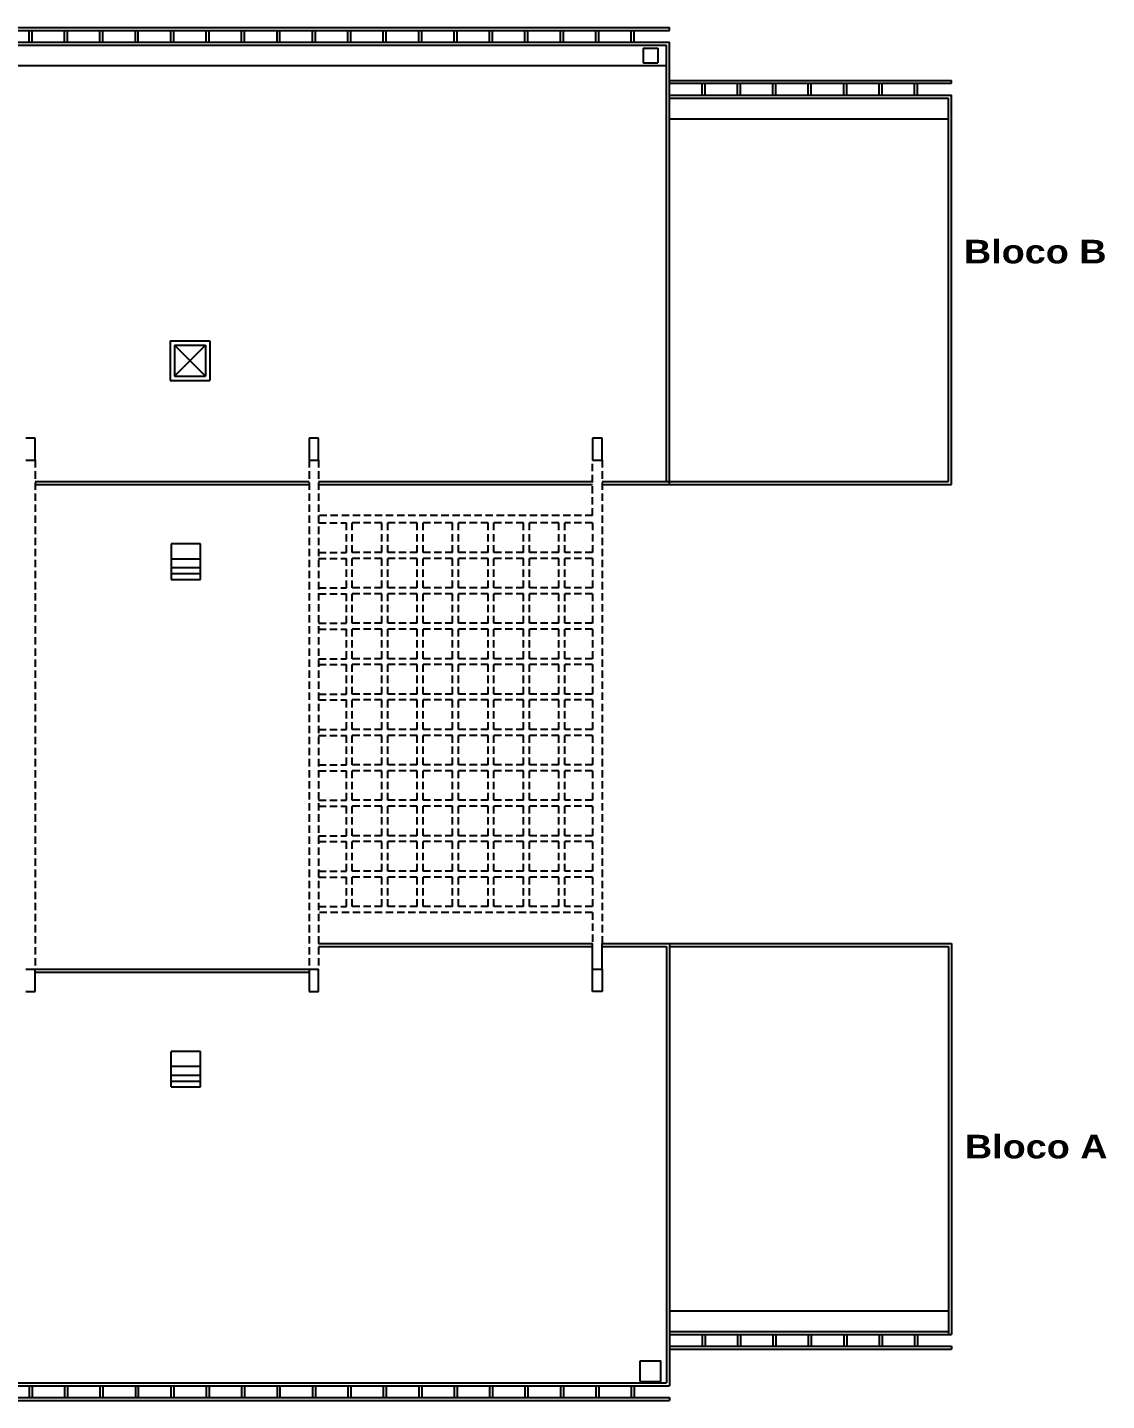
# Model space of a CAD drawing. Header units: millimetres. Extents: x 2076.1 to 2162.9, y 1244.8 to 1292.7.
# Drawn here: x 2126.37 to 2162.93, y 1246.14 to 1292.67 of the extents above; entities that cross this region are included whole.
import ezdxf

# ---------------------------------------------------------------- set-up
doc = ezdxf.new("R2010")
doc.units = ezdxf.units.MM
doc.linetypes.add('HIDDEN', pattern=[0.375, 0.25, -0.125])
for name, color, linetype in [('ESTR', 2, 'Continuous'), ('PISO', 1, 'Continuous'), ('TEXTO-CARIMBO-EDITAVEL', 2, 'Continuous')]:
    doc.layers.add(name, color=color, linetype=linetype)
doc.styles.add('ARIAL', font='')
doc.styles.get('ARIAL').set_extended_font_data('Arial Black')

msp = doc.modelspace()

# ---------------------------------------------------------------- linework, layer by layer
at = {"layer": 'ESTR', "color": 1}
for p, q in [((2126.637, 1278.756), (2126.317, 1278.756)), ((2126.637, 1278.006), (2126.637, 1278.756)), ((2135.917, 1278.756), (2135.917, 1278.006)), ((2136.237, 1278.756), (2135.917, 1278.756)), ((2136.237, 1278.006), (2136.237, 1278.756)), ((2145.517, 1278.756), (2145.517, 1278.006)), ((2145.837, 1278.756), (2145.517, 1278.756)), ((2145.837, 1278.006), (2145.837, 1278.756)), ((2126.317, 1278.006), (2126.637, 1278.006)), ((2135.917, 1278.006), (2136.237, 1278.006)), ((2145.517, 1278.006), (2145.837, 1278.006)), ((2126.317, 1260.756), (2126.637, 1260.756)), ((2126.637, 1260.006), (2126.637, 1260.756)), ((2135.917, 1260.756), (2135.917, 1260.006)), ((2135.917, 1260.756), (2136.237, 1260.756)), ((2136.237, 1260.006), (2136.237, 1260.756)), ((2145.517, 1260.006), (2145.517, 1260.756)), ((2145.517, 1260.756), (2145.837, 1260.756)), ((2145.837, 1260.756), (2145.837, 1260.006)), ((2126.317, 1260.006), (2126.637, 1260.006)), ((2135.917, 1260.006), (2136.237, 1260.006)), ((2145.837, 1260.006), (2145.517, 1260.006))]:
    msp.add_line(p, q, dxfattribs=at)
at = {"layer": 'PISO', "linetype": 'Continuous'}
for p, q in [((2116.877, 1292.673), (2145.677, 1292.673)), ((2116.877, 1292.573), (2145.677, 1292.573)), ((2126.427, 1292.173), (2126.427, 1292.573)), ((2126.527, 1292.173), (2126.527, 1292.573)), ((2127.627, 1292.173), (2127.627, 1292.573)), ((2127.727, 1292.173), (2127.727, 1292.573)), ((2128.827, 1292.173), (2128.827, 1292.573)), ((2128.927, 1292.173), (2128.927, 1292.573)), ((2130.027, 1292.173), (2130.027, 1292.573)), ((2130.127, 1292.173), (2130.127, 1292.573)), ((2131.227, 1292.173), (2131.227, 1292.573)), ((2131.327, 1292.173), (2131.327, 1292.573)), ((2132.427, 1292.173), (2132.427, 1292.573)), ((2132.527, 1292.173), (2132.527, 1292.573)), ((2133.627, 1292.173), (2133.627, 1292.573)), ((2133.727, 1292.173), (2133.727, 1292.573)), ((2134.827, 1292.173), (2134.827, 1292.573)), ((2134.927, 1292.173), (2134.927, 1292.573)), ((2136.027, 1292.173), (2136.027, 1292.573)), ((2136.127, 1292.173), (2136.127, 1292.573)), ((2137.227, 1292.173), (2137.227, 1292.573)), ((2137.327, 1292.173), (2137.327, 1292.573)), ((2138.427, 1292.173), (2138.427, 1292.573)), ((2138.527, 1292.173), (2138.527, 1292.573)), ((2139.627, 1292.173), (2139.627, 1292.573)), ((2139.727, 1292.173), (2139.727, 1292.573)), ((2140.827, 1292.173), (2140.827, 1292.573)), ((2140.927, 1292.173), (2140.927, 1292.573)), ((2142.027, 1292.173), (2142.027, 1292.573)), ((2142.127, 1292.173), (2142.127, 1292.573)), ((2143.227, 1292.173), (2143.227, 1292.573)), ((2143.327, 1292.173), (2143.327, 1292.573)), ((2144.427, 1292.173), (2144.427, 1292.573)), ((2144.527, 1292.173), (2144.527, 1292.573)), ((2145.627, 1292.173), (2145.627, 1292.573)), ((2145.677, 1292.673), (2148.127, 1292.673)), ((2145.677, 1292.573), (2148.127, 1292.573)), ((2145.727, 1292.173), (2145.727, 1292.573)), ((2146.827, 1292.173), (2146.827, 1292.573)), ((2146.927, 1292.173), (2146.927, 1292.573)), ((2148.127, 1292.573), (2148.127, 1292.673)), ((2107.296, 1292.073), (2148.027, 1292.073)), ((2116.877, 1292.173), (2145.677, 1292.173)), ((2145.677, 1292.173), (2148.127, 1292.173)), ((2147.227, 1291.973), (2147.727, 1291.973)), ((2147.227, 1291.973), (2147.227, 1291.473)), ((2147.727, 1291.973), (2147.727, 1291.473)), ((2148.027, 1291.373), (2148.027, 1292.073)), ((2148.127, 1290.381), (2148.127, 1292.173)), ((2148.027, 1291.373), (2085.727, 1291.373)), ((2147.227, 1291.473), (2147.727, 1291.473)), ((2148.027, 1290.381), (2148.027, 1291.373)), ((2148.127, 1290.881), (2157.677, 1290.881)), ((2157.677, 1290.781), (2157.677, 1290.881)), ((2148.027, 1277.281), (2148.027, 1290.431)), ((2148.127, 1290.781), (2157.677, 1290.781)), ((2148.127, 1277.181), (2148.127, 1290.431)), ((2149.227, 1290.381), (2149.227, 1290.781)), ((2149.327, 1290.381), (2149.327, 1290.781)), ((2150.427, 1290.381), (2150.427, 1290.781)), ((2150.527, 1290.381), (2150.527, 1290.781)), ((2151.627, 1290.381), (2151.627, 1290.781)), ((2151.727, 1290.381), (2151.727, 1290.781)), ((2152.827, 1290.381), (2152.827, 1290.781)), ((2152.927, 1290.381), (2152.927, 1290.781)), ((2154.027, 1290.381), (2154.027, 1290.781)), ((2154.127, 1290.381), (2154.127, 1290.781)), ((2155.227, 1290.381), (2155.227, 1290.781)), ((2155.327, 1290.381), (2155.327, 1290.781)), ((2156.427, 1290.381), (2156.427, 1290.781)), ((2156.527, 1290.381), (2156.527, 1290.781)), ((2148.127, 1290.381), (2157.677, 1290.381)), ((2148.127, 1290.281), (2157.577, 1290.281)), ((2157.577, 1289.581), (2157.577, 1290.281)), ((2157.577, 1277.281), (2157.577, 1290.281)), ((2157.677, 1277.181), (2157.677, 1290.381)), ((2148.127, 1289.581), (2157.577, 1289.581)), ((2131.202, 1282.056), (2131.202, 1280.706)), ((2131.202, 1282.056), (2132.552, 1282.056)), ((2132.552, 1282.056), (2132.552, 1280.706)), ((2131.352, 1281.906), (2132.402, 1281.906)), ((2131.352, 1281.906), (2131.352, 1280.856)), ((2131.352, 1280.856), (2132.402, 1281.906)), ((2131.352, 1281.906), (2132.402, 1280.856)), ((2132.402, 1281.906), (2132.402, 1280.856)), ((2131.202, 1280.706), (2132.552, 1280.706)), ((2131.352, 1280.856), (2132.402, 1280.856)), ((2126.637, 1277.281), (2135.917, 1277.281)), ((2126.637, 1277.181), (2135.917, 1277.181)), ((2136.237, 1277.281), (2145.517, 1277.281)), ((2136.237, 1277.181), (2145.517, 1277.181)), ((2145.837, 1277.281), (2157.577, 1277.281)), ((2145.837, 1277.181), (2157.677, 1277.181)), ((2131.235, 1275.168), (2131.235, 1273.967)), ((2132.237, 1275.168), (2131.235, 1275.168)), ((2132.237, 1273.967), (2132.237, 1275.168)), ((2131.235, 1274.667), (2132.237, 1274.667)), ((2131.235, 1274.367), (2132.237, 1274.367)), ((2131.235, 1274.167), (2132.237, 1274.167)), ((2131.235, 1273.967), (2132.237, 1273.967)), ((2136.237, 1261.631), (2145.517, 1261.631)), ((2145.517, 1260.756), (2145.517, 1261.631)), ((2145.837, 1260.756), (2145.837, 1261.631)), ((2145.837, 1261.631), (2157.677, 1261.631)), ((2148.127, 1261.631), (2148.127, 1248.381)), ((2157.677, 1261.631), (2157.677, 1248.381)), ((2136.237, 1261.531), (2145.517, 1261.531)), ((2145.837, 1261.531), (2148.027, 1261.531)), ((2148.027, 1261.531), (2148.027, 1248.381)), ((2148.127, 1261.531), (2157.577, 1261.531)), ((2157.577, 1261.531), (2157.577, 1248.381)), ((2126.637, 1260.756), (2135.917, 1260.756)), ((2126.637, 1260.656), (2135.917, 1260.656)), ((2132.237, 1257.968), (2131.235, 1257.968)), ((2131.235, 1256.767), (2131.235, 1257.968)), ((2132.237, 1256.767), (2132.237, 1257.968)), ((2131.235, 1257.467), (2132.237, 1257.467)), ((2131.235, 1257.167), (2132.237, 1257.167)), ((2131.235, 1256.967), (2132.237, 1256.967)), ((2131.235, 1256.767), (2132.237, 1256.767)), ((2148.127, 1249.181), (2157.577, 1249.181)), ((2157.577, 1249.181), (2157.577, 1248.481)), ((2148.027, 1248.381), (2148.027, 1246.739)), ((2148.127, 1248.481), (2157.577, 1248.481)), ((2148.127, 1248.381), (2157.677, 1248.381)), ((2148.127, 1248.381), (2148.127, 1246.639)), ((2149.227, 1248.381), (2149.227, 1247.981)), ((2149.327, 1248.381), (2149.327, 1247.981)), ((2150.427, 1248.381), (2150.427, 1247.981)), ((2150.527, 1248.381), (2150.527, 1247.981)), ((2151.627, 1248.381), (2151.627, 1247.981)), ((2151.727, 1248.381), (2151.727, 1247.981)), ((2152.827, 1248.381), (2152.827, 1247.981)), ((2152.927, 1248.381), (2152.927, 1247.981)), ((2154.027, 1248.381), (2154.027, 1247.981)), ((2154.127, 1248.381), (2154.127, 1247.981)), ((2155.227, 1248.381), (2155.227, 1247.981)), ((2155.327, 1248.381), (2155.327, 1247.981)), ((2156.427, 1248.381), (2156.427, 1247.981)), ((2156.527, 1248.381), (2156.527, 1247.981)), ((2148.127, 1247.981), (2157.677, 1247.981)), ((2148.127, 1247.881), (2157.677, 1247.881)), ((2157.677, 1247.981), (2157.677, 1247.881)), ((2147.126, 1247.481), (2147.826, 1247.481)), ((2147.126, 1246.781), (2147.126, 1247.481)), ((2147.826, 1246.781), (2147.826, 1247.481)), ((2117.037, 1246.739), (2148.027, 1246.739)), ((2147.126, 1246.781), (2147.826, 1246.781)), ((2116.877, 1246.639), (2145.677, 1246.639)), ((2116.877, 1246.239), (2145.677, 1246.239)), ((2126.427, 1246.639), (2126.427, 1246.239)), ((2126.527, 1246.639), (2126.527, 1246.239)), ((2127.627, 1246.639), (2127.627, 1246.239)), ((2127.727, 1246.639), (2127.727, 1246.239)), ((2128.827, 1246.639), (2128.827, 1246.239)), ((2128.927, 1246.639), (2128.927, 1246.239)), ((2130.027, 1246.639), (2130.027, 1246.239)), ((2130.127, 1246.639), (2130.127, 1246.239)), ((2131.227, 1246.639), (2131.227, 1246.239)), ((2131.327, 1246.639), (2131.327, 1246.239)), ((2132.427, 1246.639), (2132.427, 1246.239)), ((2132.527, 1246.639), (2132.527, 1246.239)), ((2133.627, 1246.639), (2133.627, 1246.239)), ((2133.727, 1246.639), (2133.727, 1246.239)), ((2134.827, 1246.639), (2134.827, 1246.239)), ((2134.927, 1246.639), (2134.927, 1246.239)), ((2136.027, 1246.639), (2136.027, 1246.239)), ((2136.127, 1246.639), (2136.127, 1246.239)), ((2137.227, 1246.639), (2137.227, 1246.239)), ((2137.327, 1246.639), (2137.327, 1246.239)), ((2138.427, 1246.639), (2138.427, 1246.239)), ((2138.527, 1246.639), (2138.527, 1246.239)), ((2139.627, 1246.639), (2139.627, 1246.239)), ((2139.727, 1246.639), (2139.727, 1246.239)), ((2140.827, 1246.639), (2140.827, 1246.239)), ((2140.927, 1246.639), (2140.927, 1246.239)), ((2142.027, 1246.639), (2142.027, 1246.239)), ((2142.127, 1246.639), (2142.127, 1246.239)), ((2143.227, 1246.639), (2143.227, 1246.239)), ((2143.327, 1246.639), (2143.327, 1246.239)), ((2144.427, 1246.639), (2144.427, 1246.239)), ((2144.527, 1246.639), (2144.527, 1246.239)), ((2145.627, 1246.639), (2145.627, 1246.239)), ((2145.677, 1246.639), (2148.127, 1246.639)), ((2145.677, 1246.239), (2148.127, 1246.239)), ((2145.727, 1246.639), (2145.727, 1246.239)), ((2146.827, 1246.639), (2146.827, 1246.239)), ((2146.927, 1246.639), (2146.927, 1246.239)), ((2148.127, 1246.239), (2148.127, 1246.139)), ((2116.877, 1246.139), (2145.677, 1246.139)), ((2145.677, 1246.139), (2148.127, 1246.139))]:
    msp.add_line(p, q, dxfattribs=at)
at = {"layer": 'PISO', "linetype": 'HIDDEN'}
for p, q in [((2126.637, 1278.006), (2126.637, 1260.756)), ((2135.917, 1278.006), (2135.917, 1260.756)), ((2136.237, 1278.006), (2136.237, 1260.756)), ((2145.517, 1276.131), (2145.517, 1278.006)), ((2145.837, 1278.006), (2145.837, 1261.631)), ((2145.517, 1276.131), (2136.237, 1276.131)), ((2136.237, 1275.881), (2137.177, 1275.881)), ((2137.177, 1274.881), (2137.177, 1275.881)), ((2137.377, 1274.881), (2137.377, 1275.881)), ((2138.377, 1275.881), (2137.377, 1275.881)), ((2138.377, 1274.881), (2138.377, 1275.881)), ((2138.577, 1274.881), (2138.577, 1275.881)), ((2139.577, 1275.881), (2138.577, 1275.881)), ((2139.577, 1274.881), (2139.577, 1275.881)), ((2139.777, 1274.881), (2139.777, 1275.881)), ((2140.777, 1275.881), (2139.777, 1275.881)), ((2140.777, 1274.881), (2140.777, 1275.881)), ((2140.977, 1274.881), (2140.977, 1275.881)), ((2141.977, 1275.881), (2140.977, 1275.881)), ((2141.977, 1274.881), (2141.977, 1275.881)), ((2142.177, 1274.881), (2142.177, 1275.881)), ((2143.177, 1275.881), (2142.177, 1275.881)), ((2143.177, 1274.881), (2143.177, 1275.881)), ((2143.377, 1274.881), (2143.377, 1275.881)), ((2144.377, 1275.881), (2143.377, 1275.881)), ((2144.377, 1274.881), (2144.377, 1275.881)), ((2144.577, 1274.881), (2144.577, 1275.881)), ((2145.517, 1275.881), (2144.577, 1275.881)), ((2145.517, 1275.881), (2145.517, 1274.881)), ((2136.237, 1274.881), (2137.177, 1274.881)), ((2136.237, 1274.681), (2137.177, 1274.681)), ((2137.177, 1273.681), (2137.177, 1274.681)), ((2138.377, 1274.881), (2137.377, 1274.881)), ((2137.377, 1273.681), (2137.377, 1274.681)), ((2138.377, 1274.681), (2137.377, 1274.681)), ((2138.377, 1273.681), (2138.377, 1274.681)), ((2139.577, 1274.881), (2138.577, 1274.881)), ((2138.577, 1273.681), (2138.577, 1274.681)), ((2139.577, 1274.681), (2138.577, 1274.681)), ((2139.577, 1273.681), (2139.577, 1274.681)), ((2140.777, 1274.881), (2139.777, 1274.881)), ((2139.777, 1273.681), (2139.777, 1274.681)), ((2140.777, 1274.681), (2139.777, 1274.681)), ((2140.777, 1273.681), (2140.777, 1274.681)), ((2141.977, 1274.881), (2140.977, 1274.881)), ((2140.977, 1273.681), (2140.977, 1274.681)), ((2141.977, 1274.681), (2140.977, 1274.681)), ((2141.977, 1273.681), (2141.977, 1274.681)), ((2143.177, 1274.881), (2142.177, 1274.881)), ((2142.177, 1273.681), (2142.177, 1274.681)), ((2143.177, 1274.681), (2142.177, 1274.681)), ((2143.177, 1273.681), (2143.177, 1274.681)), ((2144.377, 1274.881), (2143.377, 1274.881)), ((2143.377, 1273.681), (2143.377, 1274.681)), ((2144.377, 1274.681), (2143.377, 1274.681)), ((2144.377, 1273.681), (2144.377, 1274.681)), ((2145.517, 1274.881), (2144.577, 1274.881)), ((2144.577, 1273.681), (2144.577, 1274.681)), ((2145.517, 1274.681), (2144.577, 1274.681)), ((2145.517, 1274.681), (2145.517, 1273.681)), ((2136.237, 1273.681), (2137.177, 1273.681)), ((2138.377, 1273.681), (2137.377, 1273.681)), ((2139.577, 1273.681), (2138.577, 1273.681)), ((2140.777, 1273.681), (2139.777, 1273.681)), ((2141.977, 1273.681), (2140.977, 1273.681)), ((2143.177, 1273.681), (2142.177, 1273.681)), ((2144.377, 1273.681), (2143.377, 1273.681)), ((2145.517, 1273.681), (2144.577, 1273.681)), ((2136.237, 1273.481), (2137.177, 1273.481)), ((2137.177, 1272.481), (2137.177, 1273.481)), ((2137.377, 1272.481), (2137.377, 1273.481)), ((2138.377, 1273.481), (2137.377, 1273.481)), ((2138.377, 1272.481), (2138.377, 1273.481)), ((2138.577, 1272.481), (2138.577, 1273.481)), ((2139.577, 1273.481), (2138.577, 1273.481)), ((2139.577, 1272.481), (2139.577, 1273.481)), ((2139.777, 1272.481), (2139.777, 1273.481)), ((2140.777, 1273.481), (2139.777, 1273.481)), ((2140.777, 1272.481), (2140.777, 1273.481)), ((2140.977, 1272.481), (2140.977, 1273.481)), ((2141.977, 1273.481), (2140.977, 1273.481)), ((2141.977, 1272.481), (2141.977, 1273.481)), ((2142.177, 1272.481), (2142.177, 1273.481)), ((2143.177, 1273.481), (2142.177, 1273.481)), ((2143.177, 1272.481), (2143.177, 1273.481)), ((2143.377, 1272.481), (2143.377, 1273.481)), ((2144.377, 1273.481), (2143.377, 1273.481)), ((2144.377, 1272.481), (2144.377, 1273.481)), ((2144.577, 1272.481), (2144.577, 1273.481)), ((2145.517, 1273.481), (2144.577, 1273.481)), ((2145.517, 1273.481), (2145.517, 1272.481)), ((2136.237, 1272.481), (2137.177, 1272.481)), ((2136.237, 1272.281), (2137.177, 1272.281)), ((2137.177, 1271.281), (2137.177, 1272.281)), ((2138.377, 1272.481), (2137.377, 1272.481)), ((2137.377, 1271.281), (2137.377, 1272.281)), ((2138.377, 1272.281), (2137.377, 1272.281)), ((2138.377, 1271.281), (2138.377, 1272.281)), ((2139.577, 1272.481), (2138.577, 1272.481)), ((2138.577, 1271.281), (2138.577, 1272.281)), ((2139.577, 1272.281), (2138.577, 1272.281)), ((2139.577, 1271.281), (2139.577, 1272.281)), ((2140.777, 1272.481), (2139.777, 1272.481)), ((2139.777, 1271.281), (2139.777, 1272.281)), ((2140.777, 1272.281), (2139.777, 1272.281)), ((2140.777, 1271.281), (2140.777, 1272.281)), ((2141.977, 1272.481), (2140.977, 1272.481)), ((2140.977, 1271.281), (2140.977, 1272.281)), ((2141.977, 1272.281), (2140.977, 1272.281)), ((2141.977, 1271.281), (2141.977, 1272.281)), ((2143.177, 1272.481), (2142.177, 1272.481)), ((2142.177, 1271.281), (2142.177, 1272.281)), ((2143.177, 1272.281), (2142.177, 1272.281)), ((2143.177, 1271.281), (2143.177, 1272.281)), ((2144.377, 1272.481), (2143.377, 1272.481)), ((2143.377, 1271.281), (2143.377, 1272.281)), ((2144.377, 1272.281), (2143.377, 1272.281)), ((2144.377, 1271.281), (2144.377, 1272.281)), ((2145.517, 1272.481), (2144.577, 1272.481)), ((2144.577, 1271.281), (2144.577, 1272.281)), ((2145.517, 1272.281), (2144.577, 1272.281)), ((2145.517, 1272.281), (2145.517, 1271.281)), ((2136.237, 1271.281), (2137.177, 1271.281)), ((2136.237, 1271.081), (2137.177, 1271.081)), ((2137.177, 1270.081), (2137.177, 1271.081)), ((2138.377, 1271.281), (2137.377, 1271.281)), ((2137.377, 1270.081), (2137.377, 1271.081)), ((2138.377, 1271.081), (2137.377, 1271.081)), ((2138.377, 1270.081), (2138.377, 1271.081)), ((2139.577, 1271.281), (2138.577, 1271.281)), ((2138.577, 1270.081), (2138.577, 1271.081)), ((2139.577, 1271.081), (2138.577, 1271.081)), ((2139.577, 1270.081), (2139.577, 1271.081)), ((2140.777, 1271.281), (2139.777, 1271.281)), ((2139.777, 1270.081), (2139.777, 1271.081)), ((2140.777, 1271.081), (2139.777, 1271.081)), ((2140.777, 1270.081), (2140.777, 1271.081)), ((2141.977, 1271.281), (2140.977, 1271.281)), ((2140.977, 1270.081), (2140.977, 1271.081)), ((2141.977, 1271.081), (2140.977, 1271.081)), ((2141.977, 1270.081), (2141.977, 1271.081)), ((2143.177, 1271.281), (2142.177, 1271.281)), ((2142.177, 1270.081), (2142.177, 1271.081)), ((2143.177, 1271.081), (2142.177, 1271.081)), ((2143.177, 1270.081), (2143.177, 1271.081)), ((2144.377, 1271.281), (2143.377, 1271.281)), ((2143.377, 1270.081), (2143.377, 1271.081)), ((2144.377, 1271.081), (2143.377, 1271.081)), ((2144.377, 1270.081), (2144.377, 1271.081)), ((2145.517, 1271.281), (2144.577, 1271.281)), ((2144.577, 1270.081), (2144.577, 1271.081)), ((2145.517, 1271.081), (2144.577, 1271.081)), ((2145.517, 1271.081), (2145.517, 1270.081)), ((2136.237, 1270.081), (2137.177, 1270.081)), ((2138.377, 1270.081), (2137.377, 1270.081)), ((2139.577, 1270.081), (2138.577, 1270.081)), ((2140.777, 1270.081), (2139.777, 1270.081)), ((2141.977, 1270.081), (2140.977, 1270.081)), ((2143.177, 1270.081), (2142.177, 1270.081)), ((2144.377, 1270.081), (2143.377, 1270.081)), ((2145.517, 1270.081), (2144.577, 1270.081)), ((2136.237, 1269.881), (2137.177, 1269.881)), ((2137.177, 1268.881), (2137.177, 1269.881)), ((2137.377, 1268.881), (2137.377, 1269.881)), ((2138.377, 1269.881), (2137.377, 1269.881)), ((2138.377, 1268.881), (2138.377, 1269.881)), ((2138.577, 1268.881), (2138.577, 1269.881)), ((2139.577, 1269.881), (2138.577, 1269.881)), ((2139.577, 1268.881), (2139.577, 1269.881)), ((2139.777, 1268.881), (2139.777, 1269.881)), ((2140.777, 1269.881), (2139.777, 1269.881)), ((2140.777, 1268.881), (2140.777, 1269.881)), ((2140.977, 1268.881), (2140.977, 1269.881)), ((2141.977, 1269.881), (2140.977, 1269.881)), ((2141.977, 1268.881), (2141.977, 1269.881)), ((2142.177, 1268.881), (2142.177, 1269.881)), ((2143.177, 1269.881), (2142.177, 1269.881)), ((2143.177, 1268.881), (2143.177, 1269.881)), ((2143.377, 1268.881), (2143.377, 1269.881)), ((2144.377, 1269.881), (2143.377, 1269.881)), ((2144.377, 1268.881), (2144.377, 1269.881)), ((2144.577, 1268.881), (2144.577, 1269.881)), ((2145.517, 1269.881), (2144.577, 1269.881)), ((2145.517, 1269.881), (2145.517, 1268.881)), ((2136.237, 1268.881), (2137.177, 1268.881)), ((2136.237, 1268.681), (2137.177, 1268.681)), ((2137.177, 1267.681), (2137.177, 1268.681)), ((2138.377, 1268.881), (2137.377, 1268.881)), ((2137.377, 1267.681), (2137.377, 1268.681)), ((2138.377, 1268.681), (2137.377, 1268.681)), ((2138.377, 1267.681), (2138.377, 1268.681)), ((2139.577, 1268.881), (2138.577, 1268.881)), ((2138.577, 1267.681), (2138.577, 1268.681)), ((2139.577, 1268.681), (2138.577, 1268.681)), ((2139.577, 1267.681), (2139.577, 1268.681)), ((2140.777, 1268.881), (2139.777, 1268.881)), ((2139.777, 1267.681), (2139.777, 1268.681)), ((2140.777, 1268.681), (2139.777, 1268.681)), ((2140.777, 1267.681), (2140.777, 1268.681)), ((2141.977, 1268.881), (2140.977, 1268.881)), ((2140.977, 1267.681), (2140.977, 1268.681)), ((2141.977, 1268.681), (2140.977, 1268.681)), ((2141.977, 1267.681), (2141.977, 1268.681)), ((2143.177, 1268.881), (2142.177, 1268.881)), ((2142.177, 1267.681), (2142.177, 1268.681)), ((2143.177, 1268.681), (2142.177, 1268.681)), ((2143.177, 1267.681), (2143.177, 1268.681)), ((2144.377, 1268.881), (2143.377, 1268.881)), ((2143.377, 1267.681), (2143.377, 1268.681)), ((2144.377, 1268.681), (2143.377, 1268.681)), ((2144.377, 1267.681), (2144.377, 1268.681)), ((2145.517, 1268.881), (2144.577, 1268.881)), ((2144.577, 1267.681), (2144.577, 1268.681)), ((2145.517, 1268.681), (2144.577, 1268.681)), ((2145.517, 1268.681), (2145.517, 1267.681)), ((2136.237, 1267.681), (2137.177, 1267.681)), ((2138.377, 1267.681), (2137.377, 1267.681)), ((2139.577, 1267.681), (2138.577, 1267.681)), ((2140.777, 1267.681), (2139.777, 1267.681)), ((2141.977, 1267.681), (2140.977, 1267.681)), ((2143.177, 1267.681), (2142.177, 1267.681)), ((2144.377, 1267.681), (2143.377, 1267.681)), ((2145.517, 1267.681), (2144.577, 1267.681)), ((2136.237, 1267.481), (2137.177, 1267.481)), ((2137.177, 1266.481), (2137.177, 1267.481)), ((2137.377, 1266.481), (2137.377, 1267.481)), ((2138.377, 1267.481), (2137.377, 1267.481)), ((2138.377, 1266.481), (2138.377, 1267.481)), ((2138.577, 1266.481), (2138.577, 1267.481)), ((2139.577, 1267.481), (2138.577, 1267.481)), ((2139.577, 1266.481), (2139.577, 1267.481)), ((2139.777, 1266.481), (2139.777, 1267.481)), ((2140.777, 1267.481), (2139.777, 1267.481)), ((2140.777, 1266.481), (2140.777, 1267.481)), ((2140.977, 1266.481), (2140.977, 1267.481)), ((2141.977, 1267.481), (2140.977, 1267.481)), ((2141.977, 1266.481), (2141.977, 1267.481)), ((2142.177, 1266.481), (2142.177, 1267.481)), ((2143.177, 1267.481), (2142.177, 1267.481)), ((2143.177, 1266.481), (2143.177, 1267.481)), ((2143.377, 1266.481), (2143.377, 1267.481)), ((2144.377, 1267.481), (2143.377, 1267.481)), ((2144.377, 1266.481), (2144.377, 1267.481)), ((2144.577, 1266.481), (2144.577, 1267.481)), ((2145.517, 1267.481), (2144.577, 1267.481)), ((2145.517, 1267.481), (2145.517, 1266.481)), ((2136.237, 1266.481), (2137.177, 1266.481)), ((2136.237, 1266.281), (2137.177, 1266.281)), ((2137.177, 1265.281), (2137.177, 1266.281)), ((2138.377, 1266.481), (2137.377, 1266.481)), ((2137.377, 1265.281), (2137.377, 1266.281)), ((2138.377, 1266.281), (2137.377, 1266.281)), ((2138.377, 1265.281), (2138.377, 1266.281)), ((2139.577, 1266.481), (2138.577, 1266.481)), ((2138.577, 1265.281), (2138.577, 1266.281)), ((2139.577, 1266.281), (2138.577, 1266.281)), ((2139.577, 1265.281), (2139.577, 1266.281)), ((2140.777, 1266.481), (2139.777, 1266.481)), ((2139.777, 1265.281), (2139.777, 1266.281)), ((2140.777, 1266.281), (2139.777, 1266.281)), ((2140.777, 1265.281), (2140.777, 1266.281)), ((2141.977, 1266.481), (2140.977, 1266.481)), ((2140.977, 1265.281), (2140.977, 1266.281)), ((2141.977, 1266.281), (2140.977, 1266.281)), ((2141.977, 1265.281), (2141.977, 1266.281)), ((2143.177, 1266.481), (2142.177, 1266.481)), ((2142.177, 1265.281), (2142.177, 1266.281)), ((2143.177, 1266.281), (2142.177, 1266.281)), ((2143.177, 1265.281), (2143.177, 1266.281)), ((2144.377, 1266.481), (2143.377, 1266.481)), ((2143.377, 1265.281), (2143.377, 1266.281)), ((2144.377, 1266.281), (2143.377, 1266.281)), ((2144.377, 1265.281), (2144.377, 1266.281)), ((2145.517, 1266.481), (2144.577, 1266.481)), ((2144.577, 1265.281), (2144.577, 1266.281)), ((2145.517, 1266.281), (2144.577, 1266.281)), ((2145.517, 1266.281), (2145.517, 1265.281)), ((2136.237, 1265.281), (2137.177, 1265.281)), ((2136.237, 1265.081), (2137.177, 1265.081)), ((2137.177, 1264.081), (2137.177, 1265.081)), ((2138.377, 1265.281), (2137.377, 1265.281)), ((2137.377, 1264.081), (2137.377, 1265.081)), ((2138.377, 1265.081), (2137.377, 1265.081)), ((2138.377, 1264.081), (2138.377, 1265.081)), ((2139.577, 1265.281), (2138.577, 1265.281)), ((2138.577, 1264.081), (2138.577, 1265.081)), ((2139.577, 1265.081), (2138.577, 1265.081)), ((2139.577, 1264.081), (2139.577, 1265.081)), ((2140.777, 1265.281), (2139.777, 1265.281)), ((2139.777, 1264.081), (2139.777, 1265.081)), ((2140.777, 1265.081), (2139.777, 1265.081)), ((2140.777, 1264.081), (2140.777, 1265.081)), ((2141.977, 1265.281), (2140.977, 1265.281)), ((2140.977, 1264.081), (2140.977, 1265.081)), ((2141.977, 1265.081), (2140.977, 1265.081)), ((2141.977, 1264.081), (2141.977, 1265.081)), ((2143.177, 1265.281), (2142.177, 1265.281)), ((2142.177, 1264.081), (2142.177, 1265.081)), ((2143.177, 1265.081), (2142.177, 1265.081)), ((2143.177, 1264.081), (2143.177, 1265.081)), ((2144.377, 1265.281), (2143.377, 1265.281)), ((2143.377, 1264.081), (2143.377, 1265.081)), ((2144.377, 1265.081), (2143.377, 1265.081)), ((2144.377, 1264.081), (2144.377, 1265.081)), ((2145.517, 1265.281), (2144.577, 1265.281)), ((2144.577, 1264.081), (2144.577, 1265.081)), ((2145.517, 1265.081), (2144.577, 1265.081)), ((2145.517, 1265.081), (2145.517, 1264.081)), ((2136.237, 1264.081), (2137.177, 1264.081)), ((2138.377, 1264.081), (2137.377, 1264.081)), ((2139.577, 1264.081), (2138.577, 1264.081)), ((2140.777, 1264.081), (2139.777, 1264.081)), ((2141.977, 1264.081), (2140.977, 1264.081)), ((2143.177, 1264.081), (2142.177, 1264.081)), ((2144.377, 1264.081), (2143.377, 1264.081)), ((2145.517, 1264.081), (2144.577, 1264.081)), ((2136.237, 1263.881), (2137.177, 1263.881)), ((2137.177, 1262.881), (2137.177, 1263.881)), ((2137.377, 1262.881), (2137.377, 1263.881)), ((2138.377, 1263.881), (2137.377, 1263.881)), ((2138.377, 1262.881), (2138.377, 1263.881)), ((2138.577, 1262.881), (2138.577, 1263.881)), ((2139.577, 1263.881), (2138.577, 1263.881)), ((2139.577, 1262.881), (2139.577, 1263.881)), ((2139.777, 1262.881), (2139.777, 1263.881)), ((2140.777, 1263.881), (2139.777, 1263.881)), ((2140.777, 1262.881), (2140.777, 1263.881)), ((2140.977, 1262.881), (2140.977, 1263.881)), ((2141.977, 1263.881), (2140.977, 1263.881)), ((2141.977, 1262.881), (2141.977, 1263.881)), ((2142.177, 1262.881), (2142.177, 1263.881)), ((2143.177, 1263.881), (2142.177, 1263.881)), ((2143.177, 1262.881), (2143.177, 1263.881)), ((2143.377, 1262.881), (2143.377, 1263.881)), ((2144.377, 1263.881), (2143.377, 1263.881)), ((2144.377, 1262.881), (2144.377, 1263.881)), ((2145.517, 1263.881), (2144.577, 1263.881)), ((2144.577, 1262.881), (2144.577, 1263.881)), ((2145.517, 1263.881), (2145.517, 1262.881)), ((2136.237, 1262.881), (2137.177, 1262.881)), ((2145.517, 1262.681), (2136.237, 1262.681)), ((2138.377, 1262.881), (2137.377, 1262.881)), ((2139.577, 1262.881), (2138.577, 1262.881)), ((2140.777, 1262.881), (2139.777, 1262.881)), ((2141.977, 1262.881), (2140.977, 1262.881)), ((2143.177, 1262.881), (2142.177, 1262.881)), ((2144.377, 1262.881), (2143.377, 1262.881)), ((2145.517, 1262.881), (2144.577, 1262.881)), ((2145.517, 1262.681), (2145.517, 1261.631))]:
    msp.add_line(p, q, dxfattribs=at)

# ---------------------------------------------------------------- texts
at = {"layer": 'TEXTO-CARIMBO-EDITAVEL', "ltscale": 0.35, "style": 'ARIAL'}
for s, p in [('Bloco B', (2158.099, 1284.677)), ('Bloco A', (2158.132, 1254.344))]:
    msp.add_text(s, height=0.8, dxfattribs=at).set_placement(p)

doc.saveas('drawing.dxf')
